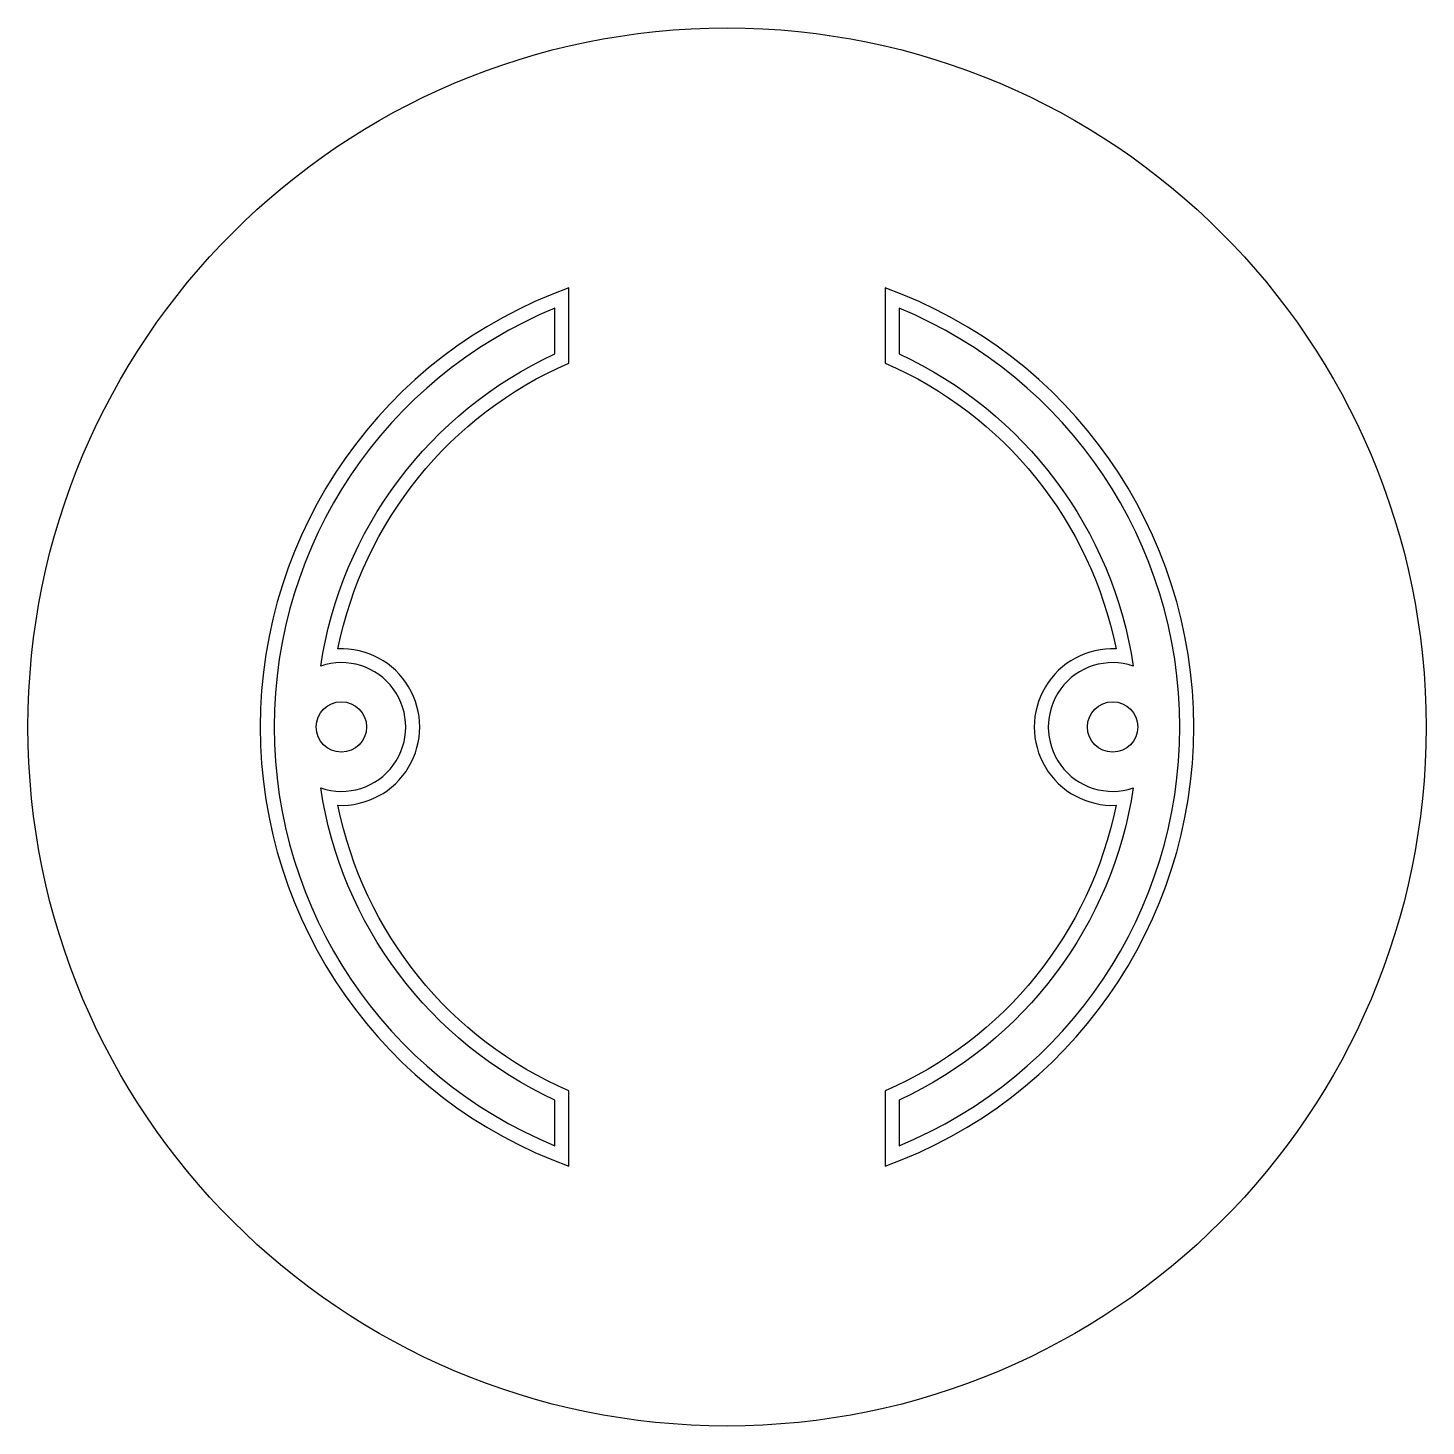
# Model space of a CAD drawing. Header units: inches. Extents: x 0 to 2.5, y 0 to 2.5.
import ezdxf

# ---------------------------------------------------------------- set-up
doc = ezdxf.new("R2010")
doc.units = ezdxf.units.IN
doc.header["$MEASUREMENT"] = 0
doc.layers.add('Mount Holes', color=7, linetype='Continuous', lineweight=25)
for name, color, linetype, lineweight, true_color in [('Plastics', 5, 'Continuous', 25, 0x0000ff), ('Playfield Cutout', 1, 'Continuous', 25, 0xff0000), ('Profile', 4, 'Continuous', 25, 0x00ffff)]:
    doc.layers.add(name, color=color, linetype=linetype, lineweight=lineweight, true_color=true_color)

msp = doc.modelspace()

# ---------------------------------------------------------------- linework, layer by layer
at = {"layer": 'Mount Holes'}
for centre in [(0.5613, 1.2511), (1.9393, 1.2511)]:
    msp.add_circle(centre, 0.045, dxfattribs=at)
at = {"layer": 'Plastics', "flags": 128}
for points in [[(0.9428, 0.5028), (0.9428, 0.5846, -0.252566), (0.5244, 1.1421, 1.394237), (0.5244, 1.36, -0.252566), (0.9428, 1.9176), (0.9428, 1.9994, 0.670203), (0.9428, 0.5028)], [(1.5578, 1.9994), (1.5578, 1.9176, -0.252566), (1.9762, 1.36, 1.394237), (1.9762, 1.1421, -0.252566), (1.5578, 0.5846), (1.5578, 0.5028, 0.670203), (1.5578, 1.9994)]]:
    msp.add_lwpolyline(points, format="xyb", dxfattribs=at)
at = {"layer": 'Playfield Cutout', "flags": 128}
for points in [[(0.9678, 0.4664), (0.9678, 0.6008, -0.245351), (0.5552, 1.1112, 1.044315), (0.5552, 1.3909, -0.245351), (0.9678, 1.9014), (0.9678, 2.0358, 0.702819), (0.9678, 0.4664)], [(1.5328, 2.0358), (1.5328, 1.9014, -0.245351), (1.9454, 1.3909, 1.044315), (1.9454, 1.1112, -0.245351), (1.5328, 0.6008), (1.5328, 0.4664, 0.702819), (1.5328, 2.0358)]]:
    msp.add_lwpolyline(points, format="xyb", dxfattribs=at)
at = {"layer": 'Profile'}
msp.add_circle((1.2503, 1.2511), 1.249, dxfattribs=at)

doc.saveas('drawing.dxf')
